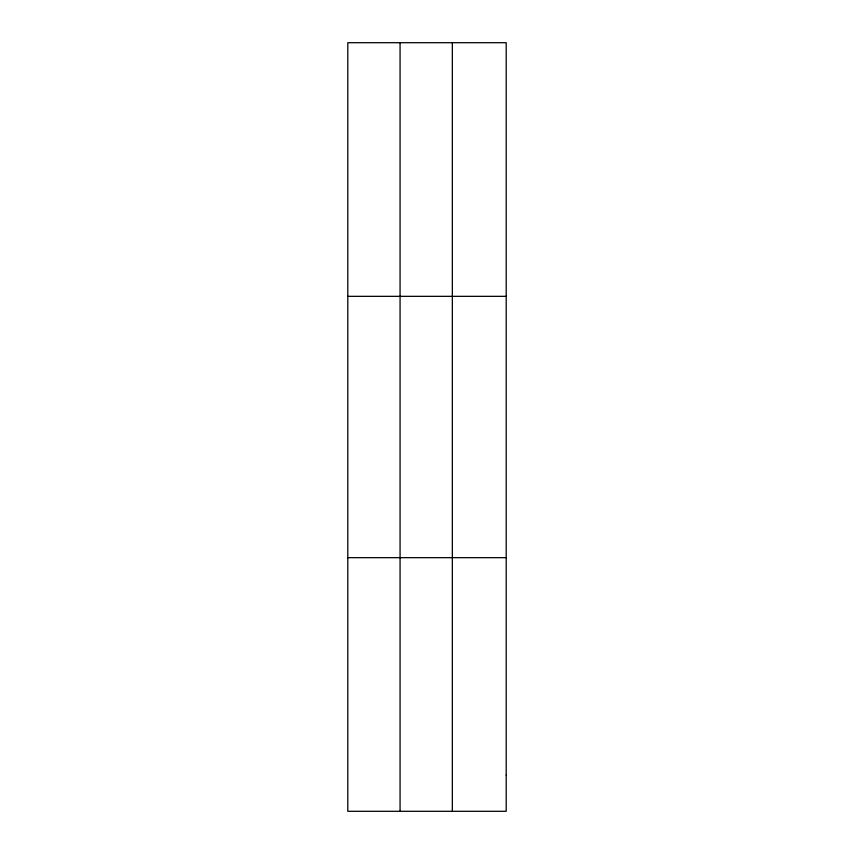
<?xml version="1.0" encoding="UTF-8"?>
<svg xmlns="http://www.w3.org/2000/svg" width="854" height="854" viewBox="0 0 854 854"><rect width="100%" height="100%" fill="white"/><g stroke="black" fill="none" stroke-linecap="round" stroke-linejoin="round"><path stroke-width="1.28" d="M400.067 811.3L400.067 42.7M452.342 811.3L452.342 42.7M347.802 296.338L506.198 296.338M347.802 557.662L506.198 557.662M506.198 775.069L506.198 811.3L347.802 811.3L347.802 42.7L506.198 42.7L506.198 775.069"/></g></svg>
